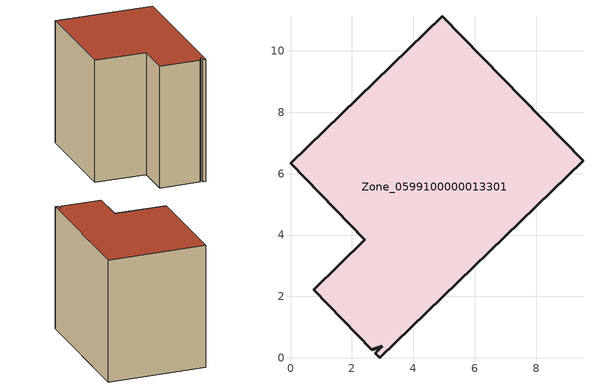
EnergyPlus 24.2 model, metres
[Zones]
Zone_0599100000013301
 floor ground (C_G): 2.76,0.15 2.99,0.38 2.65,0.27 0.75,2.22 2.42,3.85 0,6.33 4.94,11.13 9.53,6.42 2.91,0 z0
 wall outside (C_F): 0,6.33 2.42,3.85 0.75,2.22 2.65,0.27 2.99,0.38 2.76,0.15 2.91,0 9.53,6.42 4.94,11.13 0,6.33 z0:8.29
 roof outside (C_R): 2.99,0.38 2.76,0.15 2.91,0 9.53,6.42 4.94,11.13 0,6.33 2.42,3.85 0.75,2.22 2.65,0.27 z8.29
[BUILDING]
Pand.0599100000013301: North Axis=0; Terrain=City; Loads Convergence Tolerance Value=0.04; Temperature Convergence Tolerance Value=0.4; Solar Distribution=FullExterior; Maximum Number of Warmup Days=25; Minimum Number of Warmup Days=1
[Site:Location]
Rotterdam.The.Hague.AP_ZH_NLD Design_Conditions: Latitude=51.96; Longitude=4.45; Time Zone=1; Elevation=-4.5
[SITE:GROUNDTEMPERATURE:BUILDINGSURFACE]
18, 18, 18, 18, 18, 18, 18, 18, 18, 18, 18, 18
[MATERIAL] Thermal Absorptance=0.9; Solar Absorptance=0.7; Visible Absorptance=0.7
Name | Roughness | Thickness | Conductivity | Density | Specific Heat
G.TI.1975-1991 | MediumSmooth | 0.15 | 0.288461 | 540 | 1210
F.TI.1975-1991 | Rough | 0.3 | 0.230769 | 1920 | 840
R.TI.1975-1991 | MediumRough | 0.2 | 0.153846 | 1500 | 1000
[CONSTRUCTION]
C_G: G.TI.1975-1991
C_F: F.TI.1975-1991
C_R: R.TI.1975-1991
[ZONE]
Zone_0599100000013301: Type=1; Multiplier=1; Ceiling Height=Autocalculate; Volume=Autocalculate; Floor Area=autocalculate; Part of Total Floor Area=Yes
[ZONEINFILTRATION:DESIGNFLOWRATE]
Infil_Zone_0599100000013301: Zone or ZoneList or Space or SpaceList=Zone_0599100000013301; Schedule=AlwaysOn; Design Flow Rate Calculation Method=Flow/Area; Flow Rate per Floor Area=0.003; Constant Term Coefficient=1; Temperature Term Coefficient=0; Velocity Term Coefficient=0; Velocity Squared Term Coefficient=0
[HVACTEMPLATE:ZONE:IDEALLOADSAIRSYSTEM]
Zone_0599100000013301: Maximum Heating Supply Air Temperature=50; Minimum Cooling Supply Air Temperature=13; Maximum Heating Supply Air Humidity Ratio=0.0156; Minimum Cooling Supply Air Humidity Ratio=0.0077; Heating Limit=NoLimit; Cooling Limit=NoLimit; Dehumidification Control Type=ConstantSensibleHeatRatio; Cooling Sensible Heat Ratio=0.7; Dehumidification Setpoint=60; Humidification Control Type=None; Humidification Setpoint=30; Outdoor Air Method=None; Outdoor Air Flow Rate per Person=0.00944; Outdoor Air Flow Rate per Zone Floor Area=0; Outdoor Air Flow Rate per Zone=0; Demand Controlled Ventilation Type=None; Outdoor Air Economizer Type=NoEconomizer; Heat Recovery Type=None; Sensible Heat Recovery Effectiveness=0.7; Latent Heat Recovery Effectiveness=0.65
[ZONECONTROL:THERMOSTAT]
ThermostatControl_Zone_0599100000013301: Zone or ZoneList=Zone_0599100000013301; Control Type Schedule=DualSetpointControlType; Control 1=Thermostat_Zone_0599100000013301; Temperature Difference Between Cutout And Setpoint=0
[THERMOSTATSETPOINT:DUALSETPOINT]
Thermostat_Zone_0599100000013301: Heating Setpoint Temperature Schedule=HeatingSetpoint_Zone_0599100000013301; Cooling Setpoint Temperature Schedule=CoolingSetpoint_Zone_0599100000013301
[SCHEDULE:COMPACT]
HeatingSetpoint_Zone_0599100000013301: Through: 12/31, For: AllDays, Until: 24:00, 21
CoolingSetpoint_Zone_0599100000013301: Through: 12/31, For: AllDays, Until: 24:00, 24
DualSetpointControlType: Through: 12/31, For: AllDays, Until: 24:00, 4
AlwaysOn: Through: 12/31, For: AllDays, Until: 24:00, 1
